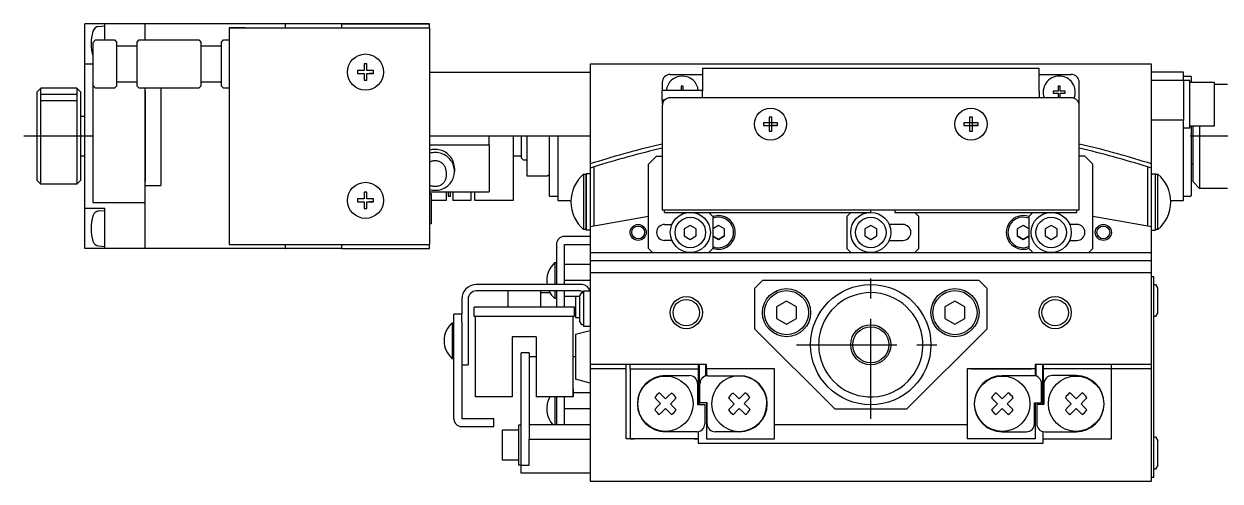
# Model space of a CAD drawing. Extents: x -29 to 396, y 25 to 442.
# Drawn here: x 104.9 to 254, y 384.8 to 441.8 of the extents above; entities that cross this region are included whole.
import ezdxf

# ---------------------------------------------------------------- set-up
doc = ezdxf.new("R2010")
doc.units = 0
doc.header["$LTSCALE"] = 10
doc.linetypes.add('CENTER', pattern=[2, 1.25, -0.25, 0.25, -0.25])
doc.layers.get('0').update_dxf_attribs({"linetype": 'CONTINUOUS'})
doc.layers.add('10', color=7, linetype='CONTINUOUS')

msp = doc.modelspace()

# ---------------------------------------------------------------- linework, layer by layer
at = {"color": 7, "linetype": 'CONTINUOUS'}
for p, q in [((112.488121, 413.827989), (112.488121, 441.827989)), ((155.488121, 441.827989), (112.488121, 441.827989)), ((114.220671, 441.510846), (114.988121, 441.577989)), ((114.988121, 439.827989), (114.988121, 441.827989)), ((119.998121, 439.827989), (119.998121, 441.827989)), ((137.488121, 441.827989), (137.488121, 441.327989)), ((137.488121, 441.817989), (137.498121, 441.817989)), ((137.498121, 441.327989), (137.498121, 441.827989)), ((144.488121, 441.827989), (144.488121, 441.327989)), ((144.488121, 441.827989), (155.488121, 441.827989)), ((146.988121, 441.827989), (148.988121, 441.827989)), ((146.988121, 441.827989), (150.988121, 441.827989)), ((148.988121, 441.827989), (150.988121, 441.827989)), ((155.488121, 441.327989), (155.488121, 441.827989)), ((130.488121, 441.327989), (155.488121, 441.327989)), ((130.488121, 441.327989), (130.488121, 440.327989)), ((132.488121, 441.327989), (130.488121, 441.327989)), ((130.488121, 440.327989), (130.488121, 415.327989)), ((132.488121, 441.327989), (143.988121, 441.327989)), ((143.988121, 441.327989), (144.488121, 441.327989)), ((144.488121, 441.327989), (154.988121, 441.327989)), ((154.988121, 441.327989), (155.488121, 441.327989)), ((154.988121, 441.327989), (155.488121, 441.327989)), ((155.488121, 441.327989), (155.488121, 440.327989)), ((155.488121, 440.327989), (155.488121, 415.327989)), ((113.488121, 439.481289), (113.829428, 439.827989)), ((113.488121, 439.481289), (113.488121, 419.577989)), ((113.829428, 439.827989), (116.188121, 439.827989)), ((116.188121, 439.827989), (116.488121, 439.527989)), ((116.488121, 434.127989), (116.488121, 439.527989)), ((116.488121, 439.077989), (118.988121, 439.077989)), ((118.988121, 439.527989), (119.288121, 439.827989)), ((118.988121, 439.527989), (118.988121, 434.127989)), ((119.288121, 439.827989), (126.688121, 439.827989)), ((126.688121, 439.827989), (126.988121, 439.527989)), ((126.988121, 434.127989), (126.988121, 439.527989)), ((126.988121, 439.077989), (129.488121, 439.077989)), ((129.488121, 439.527989), (129.788121, 439.827989)), ((129.488121, 439.527989), (129.488121, 434.127989)), ((129.788121, 439.827989), (130.488121, 439.827989)), ((113.488121, 436.827989), (112.488121, 436.827989)), ((146.476602, 436.007989), (146.476602, 435.647989)), ((147.308121, 436.007989), (146.476602, 436.007989)), ((146.476602, 435.647989), (147.308121, 435.647989)), ((146.476602, 435.647989), (146.9734, 435.647989)), ((147.308121, 436.839508), (147.308121, 436.007989)), ((147.668121, 436.839508), (147.308121, 436.839508)), ((147.308121, 435.647989), (147.308121, 434.816471)), ((147.668121, 436.007989), (147.668121, 436.839508)), ((148.49964, 436.007989), (147.668121, 436.007989)), ((147.668121, 435.647989), (148.49964, 435.647989)), ((147.668121, 434.816471), (147.668121, 435.647989)), ((148.49964, 435.647989), (148.002842, 435.647989)), ((148.49964, 435.647989), (148.49964, 436.007989)), ((155.488121, 435.827989), (175.488121, 435.827989)), ((245.488121, 436.827989), (175.488121, 436.827989)), ((175.488121, 436.827989), (175.488121, 410.827989)), ((185.488121, 435.527989), (189.488121, 435.527989)), ((189.488121, 436.327989), (231.488121, 436.327989)), ((189.488121, 436.327989), (189.488121, 436.234297)), ((189.488121, 436.234297), (189.488121, 434.35895)), ((231.488121, 436.234297), (231.488121, 436.327989)), ((231.488121, 434.35895), (231.488121, 436.234297)), ((231.488121, 435.527989), (235.488121, 435.527989)), ((245.488121, 410.827989), (245.488121, 436.827989)), ((249.488121, 435.827989), (245.488121, 435.827989)), ((249.488121, 434.827989), (249.488121, 435.827989)), ((113.829428, 433.827989), (113.488121, 434.17469)), ((116.488121, 434.127989), (116.188121, 433.827989)), ((118.988121, 434.577989), (116.488121, 434.577989)), ((119.288121, 433.827989), (118.988121, 434.127989)), ((126.988121, 434.127989), (126.688121, 433.827989)), ((129.488121, 434.577989), (126.988121, 434.577989)), ((129.788121, 433.827989), (129.488121, 434.127989)), ((147.308121, 434.816471), (147.668121, 434.816471)), ((184.488121, 434.527989), (184.488121, 433.527989)), ((187.113121, 434.077989), (186.863121, 434.077989)), ((186.863121, 434.077989), (186.863121, 433.527989)), ((187.113121, 433.527989), (187.113121, 434.077989)), ((189.488121, 434.35895), (189.488121, 433.452642)), ((231.488121, 433.452642), (231.488121, 434.35895)), ((233.863121, 434.077989), (233.863121, 433.452989)), ((234.113121, 434.077989), (233.863121, 434.077989)), ((234.113121, 433.452989), (234.113121, 434.077989)), ((236.488121, 432.127989), (236.488121, 434.527989)), ((245.488121, 434.827989), (249.488121, 434.827989)), ((249.488121, 435.327989), (250.288121, 435.327989)), ((249.488121, 434.827989), (249.488121, 429.827989)), ((249.488121, 434.827989), (250.288121, 434.827989)), ((250.288121, 428.827989), (250.288121, 434.827989)), ((250.288121, 434.577989), (253.288121, 434.577989)), ((250.488121, 434.577989), (250.488121, 435.127989)), ((253.288121, 434.577989), (253.288121, 429.077989)), ((253.288121, 434.327989), (254.988121, 434.327989)), ((106.488121, 433.327989), (106.988121, 433.827989)), ((106.488121, 433.327989), (106.488121, 427.827989)), ((111.488121, 433.827989), (106.988121, 433.827989)), ((111.488121, 433.827989), (111.988121, 433.327989)), ((111.988121, 422.327989), (111.988121, 433.327989)), ((116.188121, 433.827989), (113.829428, 433.827989)), ((126.688121, 433.827989), (119.288121, 433.827989)), ((119.988121, 433.480989), (119.998121, 433.480989)), ((119.998121, 433.480989), (119.998121, 433.827989)), ((119.998121, 422.174989), (119.998121, 433.480989)), ((119.998121, 433.480989), (119.998121, 422.174989)), ((121.988121, 433.827989), (121.988121, 433.480989)), ((121.988121, 433.480989), (121.988121, 422.174989)), ((130.488121, 433.827989), (129.788121, 433.827989)), ((184.488121, 432.327989), (184.488121, 433.527989)), ((189.488121, 433.527989), (184.488121, 433.527989)), ((235.488121, 432.627989), (185.488121, 432.627989)), ((189.488121, 432.627989), (189.488121, 433.452642)), ((231.488121, 433.452642), (231.488121, 432.627989)), ((233.238121, 433.452989), (233.238121, 433.202989)), ((233.863121, 433.452989), (233.238121, 433.452989)), ((233.238121, 433.202989), (233.863121, 433.202989)), ((233.863121, 433.202989), (233.863121, 432.627989)), ((234.738121, 433.452989), (234.113121, 433.452989)), ((234.113121, 433.202989), (234.738121, 433.202989)), ((234.113121, 432.627989), (234.113121, 433.202989)), ((234.738121, 433.202989), (234.738121, 433.452989)), ((184.773978, 432.327989), (184.488121, 432.327989)), ((184.488121, 432.327989), (184.773978, 432.327989)), ((184.488121, 432.327989), (184.488121, 432.127989)), ((184.488121, 431.627989), (184.488121, 419.627989)), ((236.488121, 419.627989), (236.488121, 431.627989)), ((111.988121, 430.327989), (112.488121, 430.327989)), ((198.168121, 430.214351), (197.808121, 430.214351)), ((197.808121, 430.214351), (197.808121, 429.507989)), ((198.168121, 429.507989), (198.168121, 430.214351)), ((223.168121, 430.214351), (222.808121, 430.214351)), ((222.808121, 430.214351), (222.808121, 429.507989)), ((223.168121, 429.507989), (223.168121, 430.214351)), ((249.488121, 429.827989), (245.488121, 429.827989)), ((249.488121, 419.827989), (249.488121, 429.827989)), ((197.101759, 429.507989), (197.101759, 429.147989)), ((197.808121, 429.507989), (197.101759, 429.507989)), ((197.101759, 429.147989), (197.808121, 429.147989)), ((197.101759, 429.147989), (197.808121, 429.147989)), ((197.818493, 429.497617), (197.808121, 429.507989)), ((197.818493, 429.158361), (197.808121, 429.147989)), ((197.808121, 429.147989), (197.808121, 428.441628)), ((197.808121, 428.441628), (198.168121, 428.441628)), ((198.157749, 429.497617), (197.818493, 429.497617)), ((197.818493, 429.497617), (197.818493, 429.158361)), ((197.818493, 429.158361), (198.157749, 429.158361)), ((198.157749, 429.497617), (198.168121, 429.507989)), ((198.157749, 429.158361), (198.157749, 429.497617)), ((198.157749, 429.158361), (198.168121, 429.147989)), ((198.874482, 429.507989), (198.168121, 429.507989)), ((198.168121, 429.147989), (198.874482, 429.147989)), ((198.168121, 428.441628), (198.168121, 429.147989)), ((198.874482, 429.147989), (198.168121, 429.147989)), ((198.874482, 429.147989), (198.874482, 429.507989)), ((222.101759, 429.507989), (222.101759, 429.147989)), ((222.808121, 429.507989), (222.101759, 429.507989)), ((222.101759, 429.147989), (222.808121, 429.147989)), ((222.101759, 429.147989), (222.808121, 429.147989)), ((222.818493, 429.497617), (222.808121, 429.507989)), ((222.818493, 429.158361), (222.808121, 429.147989)), ((222.808121, 429.147989), (222.808121, 428.441628)), ((222.808121, 428.441628), (223.168121, 428.441628)), ((223.157749, 429.497617), (222.818493, 429.497617)), ((222.818493, 429.497617), (222.818493, 429.158361)), ((222.818493, 429.158361), (223.157749, 429.158361)), ((223.157749, 429.497617), (223.168121, 429.507989)), ((223.157749, 429.158361), (223.157749, 429.497617)), ((223.157749, 429.158361), (223.168121, 429.147989)), ((223.874482, 429.507989), (223.168121, 429.507989)), ((223.168121, 429.147989), (223.874482, 429.147989)), ((223.168121, 428.441628), (223.168121, 429.147989)), ((223.874482, 429.147989), (223.168121, 429.147989)), ((223.874482, 429.147989), (223.874482, 429.507989)), ((250.288121, 428.827989), (249.488121, 428.827989)), ((253.288121, 429.077989), (250.288121, 429.077989)), ((250.488121, 420.527989), (250.488121, 429.077989)), ((250.688121, 427.827989), (250.688121, 429.077989)), ((251.488121, 429.077989), (251.488121, 427.827989)), ((106.488121, 427.827989), (106.488121, 422.327989)), ((175.488121, 427.827989), (155.488121, 427.827989)), ((155.488121, 426.765882), (162.888122, 426.765882)), ((162.888122, 426.765882), (162.888122, 427.827989)), ((162.888122, 426.765882), (162.888122, 420.876119)), ((165.888121, 427.827989), (165.888121, 419.827989)), ((166.888121, 427.827989), (166.888121, 425.127989)), ((167.638121, 422.827989), (167.638121, 427.827989)), ((170.388121, 427.827989), (170.388121, 420.477989)), ((171.488121, 427.827989), (171.488121, 419.827989)), ((250.688121, 422.127989), (250.688121, 427.827989)), ((251.488121, 427.827989), (251.488121, 427.560164)), ((251.488121, 427.560164), (251.488121, 421.327989)), ((112.488121, 425.327989), (111.988121, 425.327989)), ((155.668617, 426.121051), (155.488121, 426.074471)), ((155.668617, 425.739433), (155.488121, 425.692853)), ((155.852255, 426.153722), (155.668617, 426.121051)), ((155.852255, 425.772104), (155.668617, 425.739433)), ((156.037924, 426.172288), (155.852255, 426.153722)), ((156.037924, 425.79067), (155.852255, 425.772104)), ((156.224501, 426.176635), (156.037924, 426.172288)), ((156.224501, 425.795017), (156.037924, 425.79067)), ((156.410858, 426.166738), (156.224501, 426.176635)), ((156.410858, 425.78512), (156.224501, 425.795017)), ((156.595868, 426.142656), (156.410858, 426.166738)), ((156.595868, 425.761038), (156.410858, 425.78512)), ((156.778412, 426.104536), (156.595868, 426.142656)), ((156.778412, 425.722918), (156.595868, 425.761038)), ((156.957387, 426.052607), (156.778412, 426.104536)), ((156.957387, 425.670989), (156.778412, 425.722918)), ((157.13171, 425.987183), (156.957387, 426.052607)), ((157.13171, 425.605565), (156.957387, 425.670989)), ((157.300328, 425.908661), (157.13171, 425.987183)), ((157.300328, 425.527043), (157.13171, 425.605565)), ((157.46222, 425.817514), (157.300328, 425.908661)), ((157.46222, 425.435896), (157.300328, 425.527043)), ((157.616407, 425.714295), (157.46222, 425.817514)), ((157.616407, 425.332677), (157.46222, 425.435896)), ((157.761958, 425.599627), (157.616407, 425.714295)), ((157.761958, 425.218009), (157.616407, 425.332677)), ((157.897992, 425.474203), (157.761958, 425.599627)), ((157.897992, 425.092585), (157.761958, 425.218009)), ((158.023686, 425.338783), (157.897992, 425.474203)), ((158.023686, 424.957165), (157.897992, 425.092585)), ((158.13828, 425.194185), (158.023686, 425.338783)), ((158.241082, 425.041283), (158.13828, 425.194185)), ((166.888121, 425.327989), (165.888121, 425.327989)), ((167.188121, 424.827989), (166.888121, 425.127989)), ((183.788121, 425.327989), (182.788121, 424.327989)), ((183.788121, 425.327989), (184.488121, 425.327989)), ((237.188121, 425.327989), (236.488121, 425.327989)), ((237.188121, 425.327989), (238.188121, 424.327989)), ((155.577267, 424.621156), (155.488121, 424.572513)), ((155.6699, 424.663053), (155.577267, 424.621156)), ((155.765491, 424.697966), (155.6699, 424.663053)), ((155.863494, 424.725695), (155.765491, 424.697966)), ((155.96335, 424.746082), (155.863494, 424.725695)), ((156.06449, 424.75901), (155.96335, 424.746082)), ((156.166334, 424.764407), (156.06449, 424.75901)), ((156.268303, 424.76224), (156.166334, 424.764407)), ((156.369815, 424.752522), (156.268303, 424.76224)), ((156.470289, 424.735309), (156.369815, 424.752522)), ((156.569153, 424.7107), (156.470289, 424.735309)), ((156.665842, 424.678833), (156.569153, 424.7107)), ((156.759804, 424.639893), (156.665842, 424.678833)), ((156.850503, 424.594099), (156.759804, 424.639893)), ((156.937422, 424.541715), (156.850503, 424.594099)), ((157.020063, 424.483039), (156.937422, 424.541715)), ((157.097956, 424.418406), (157.020063, 424.483039)), ((157.170656, 424.348184), (157.097956, 424.418406)), ((157.237747, 424.272776), (157.170656, 424.348184)), ((157.298847, 424.19261), (157.237747, 424.272776)), ((157.353608, 424.108145), (157.298847, 424.19261)), ((157.401716, 424.019863), (157.353608, 424.108145)), ((157.442897, 423.928268), (157.401716, 424.019863)), ((157.476916, 423.833882), (157.442897, 423.928268)), ((157.503578, 423.737245), (157.476916, 423.833882)), ((157.522733, 423.638907), (157.503578, 423.737245)), ((157.534269, 423.53943), (157.522733, 423.638907)), ((158.13828, 424.812567), (158.023686, 424.957165)), ((158.241082, 424.659665), (158.13828, 424.812567)), ((158.33147, 424.881002), (158.241082, 425.041283)), ((158.33147, 424.499384), (158.241082, 424.659665)), ((158.408897, 424.714312), (158.33147, 424.881002)), ((158.408897, 424.332694), (158.33147, 424.499384)), ((158.472895, 424.542219), (158.408897, 424.714312)), ((158.472895, 424.160601), (158.408897, 424.332694)), ((158.523078, 424.365765), (158.472895, 424.542219)), ((158.523078, 423.984147), (158.472895, 424.160601)), ((158.55914, 424.186018), (158.523078, 424.365765)), ((158.55914, 423.8044), (158.523078, 423.984147)), ((158.580866, 424.004063), (158.55914, 424.186018)), ((158.580866, 423.622445), (158.55914, 423.8044)), ((158.588122, 423.821), (158.580866, 424.004063)), ((158.588122, 423.439382), (158.580866, 423.622445)), ((158.588122, 423.821), (158.588122, 423.439382)), ((167.638102, 424.827989), (167.188121, 424.827989)), ((175.988121, 416.652883), (175.988121, 424.006742)), ((182.788121, 413.827989), (182.788121, 424.327989)), ((238.188121, 413.827989), (238.188121, 424.327989)), ((244.988121, 424.006742), (244.988121, 416.652883)), ((250.688121, 424.327989), (250.488121, 424.327989)), ((106.988121, 421.827989), (106.488121, 422.327989)), ((111.988121, 422.327989), (111.488121, 421.827989)), ((119.988121, 422.174989), (119.998121, 422.174989)), ((119.998121, 421.674989), (119.998121, 422.174989)), ((121.988121, 422.174989), (121.988121, 421.674989)), ((157.280295, 422.088024), (157.21467, 422.006309)), ((157.339186, 422.174542), (157.280295, 422.088024)), ((157.390981, 422.265329), (157.339186, 422.174542)), ((157.435359, 422.359825), (157.390981, 422.265329)), ((157.472048, 422.457447), (157.435359, 422.359825)), ((157.500821, 422.557594), (157.472048, 422.457447)), ((157.521501, 422.659649), (157.500821, 422.557594)), ((157.53396, 422.762982), (157.521501, 422.659649)), ((157.538122, 422.866955), (157.53396, 422.762982)), ((157.538122, 423.439382), (157.534269, 423.53943)), ((157.538122, 423.439382), (157.538122, 422.866955)), ((158.129763, 422.054616), (158.234458, 422.208425)), ((158.234458, 422.208425), (158.326538, 422.369824)), ((158.326538, 422.369824), (158.405433, 422.537817)), ((158.405433, 422.537817), (158.470658, 422.711368)), ((158.470658, 422.711368), (158.52181, 422.889407)), ((158.52181, 422.889407), (158.558574, 423.070838)), ((158.558574, 423.070838), (158.580724, 423.25454)), ((158.580724, 423.25454), (158.588122, 423.439382)), ((169.888121, 422.827989), (167.638121, 422.827989)), ((170.188121, 422.827989), (169.888121, 422.827989)), ((170.388121, 423.027989), (170.188121, 422.827989)), ((174.688121, 423.088532), (174.988121, 423.088532)), ((175.488121, 423.138532), (174.988121, 423.138532)), ((174.988121, 416.138532), (174.988121, 423.138532)), ((174.988121, 423.088532), (174.988121, 423.138532)), ((174.988121, 423.088532), (174.988121, 416.188532)), ((245.48812, 423.138532), (245.98812, 423.138532)), ((245.98812, 423.088532), (245.98812, 423.138532)), ((245.98812, 416.138532), (245.98812, 423.138532)), ((245.98812, 423.088532), (246.28812, 423.088532)), ((251.488121, 421.327989), (250.688121, 422.127989)), ((111.488121, 421.827989), (106.988121, 421.827989)), ((119.998121, 421.674989), (121.988121, 421.674989)), ((119.998121, 414.982757), (119.998121, 421.674989)), ((147.308121, 420.839508), (147.308121, 420.007989)), ((147.668121, 420.839508), (147.308121, 420.839508)), ((147.668121, 420.007989), (147.668121, 420.839508)), ((155.568341, 421.689669), (155.488121, 421.733825)), ((155.488121, 421.185912), (155.659742, 421.141281)), ((155.488121, 420.876119), (162.888122, 420.876119)), ((155.488121, 420.703669), (155.688122, 420.703669)), ((155.651437, 421.650977), (155.568341, 421.689669)), ((155.737025, 421.617929), (155.651437, 421.650977)), ((155.659742, 421.141281), (155.834254, 421.109227)), ((155.688122, 420.703669), (155.688122, 416.903669)), ((155.824706, 421.590678), (155.737025, 421.617929)), ((155.914074, 421.569351), (155.824706, 421.590678)), ((155.834254, 421.109227), (156.010702, 421.089923)), ((156.004713, 421.554046), (155.914074, 421.569351)), ((156.096204, 421.544834), (156.004713, 421.554046)), ((156.010702, 421.089923), (156.188122, 421.083477)), ((156.188122, 421.541759), (156.096204, 421.544834)), ((156.294042, 421.545844), (156.188122, 421.541759)), ((156.188122, 421.083477), (156.376424, 421.09074)), ((156.399308, 421.558074), (156.294042, 421.545844)), ((156.376424, 421.09074), (156.563565, 421.112482)), ((156.503273, 421.578374), (156.399308, 421.558074)), ((156.605295, 421.606619), (156.503273, 421.578374)), ((156.563565, 421.112482), (156.748391, 421.148571)), ((156.704745, 421.642633), (156.605295, 421.606619)), ((156.801009, 421.686197), (156.704745, 421.642633)), ((156.748391, 421.148571), (156.929763, 421.198783)), ((156.893495, 421.73704), (156.801009, 421.686197)), ((156.981632, 421.794849), (156.893495, 421.73704)), ((156.929763, 421.198783), (157.106562, 421.26281)), ((157.064877, 421.859268), (156.981632, 421.794849)), ((157.142716, 421.9299), (157.064877, 421.859268)), ((157.106562, 421.26281), (157.277699, 421.340256)), ((157.21467, 422.006309), (157.142716, 421.9299)), ((157.277699, 421.340256), (157.442118, 421.430643)), ((157.442118, 421.430643), (157.598807, 421.533415)), ((157.538121, 420.876119), (157.538121, 419.827989)), ((157.598807, 421.533415), (157.746797, 421.647938)), ((157.746797, 421.647938), (157.885178, 421.773506)), ((157.838121, 420.327989), (157.838121, 420.876119)), ((157.885178, 421.773506), (158.013096, 421.909344)), ((158.013096, 421.909344), (158.129763, 422.054616)), ((158.088121, 420.327989), (158.088121, 420.876119)), ((158.388121, 420.876119), (158.388121, 419.827989)), ((160.638121, 420.876119), (160.638121, 419.827989)), ((161.138121, 419.827989), (161.138121, 420.876119)), ((254.988121, 421.327989), (251.488121, 421.327989)), ((113.488121, 419.577989), (119.988121, 419.577989)), ((146.476602, 420.007989), (146.476602, 419.647989)), ((147.308121, 420.007989), (146.476602, 420.007989)), ((146.476602, 419.647989), (147.308121, 419.647989)), ((146.476602, 419.647989), (146.9734, 419.647989)), ((147.308121, 419.647989), (147.308121, 418.816471)), ((148.49964, 420.007989), (147.668121, 420.007989)), ((147.668121, 419.647989), (148.49964, 419.647989)), ((147.668121, 418.816471), (147.668121, 419.647989)), ((148.49964, 419.647989), (148.002842, 419.647989)), ((148.49964, 419.647989), (148.49964, 420.007989)), ((157.538121, 419.827989), (155.688122, 419.827989)), ((158.088121, 420.327989), (157.838121, 420.327989)), ((160.638121, 419.827989), (158.388121, 419.827989)), ((165.888121, 419.827989), (161.138121, 419.827989)), ((171.488121, 420.327989), (170.538121, 420.327989)), ((171.488121, 419.827989), (173.134995, 419.827989)), ((184.488121, 419.627989), (184.488121, 418.627989)), ((236.488121, 418.627989), (236.488121, 419.627989)), ((247.884148, 419.827989), (249.488121, 419.827989)), ((250.288121, 420.327989), (249.488121, 420.327989)), ((114.988121, 418.827989), (112.488121, 418.827989)), ((114.220671, 418.510846), (114.988121, 418.577989)), ((114.988121, 413.827989), (114.988121, 418.827989)), ((147.308121, 418.816471), (147.668121, 418.816471)), ((175.488121, 416.56472), (182.788121, 417.851906)), ((184.488121, 418.627989), (236.488121, 418.627989)), ((184.788121, 418.327989), (184.788121, 418.627989)), ((184.788121, 418.327989), (210.488121, 418.327989)), ((190.788121, 417.827989), (190.288121, 418.327989)), ((190.788121, 417.827989), (190.788121, 413.827989)), ((207.488121, 417.827989), (207.988121, 418.327989)), ((207.488121, 417.827989), (207.488121, 413.827989)), ((210.488121, 418.327989), (210.488121, 418.627989)), ((213.488121, 418.627989), (213.488121, 418.327989)), ((213.488121, 418.327989), (236.188121, 418.327989)), ((215.988121, 418.327989), (216.488121, 417.827989)), ((216.488121, 413.827989), (216.488121, 417.827989)), ((230.188121, 417.827989), (230.688121, 418.327989)), ((230.188121, 417.827989), (230.188121, 413.827989)), ((236.188121, 418.327989), (236.188121, 418.627989)), ((238.188121, 417.851906), (245.488121, 416.56472)), ((155.688122, 416.903669), (155.488121, 416.903669)), ((174.988121, 416.188532), (174.688121, 416.188532)), ((174.988121, 416.138532), (174.988121, 416.188532)), ((174.988121, 416.129989), (174.988121, 416.138532)), ((174.988121, 416.129989), (174.988121, 416.138532)), ((175.488121, 416.129989), (174.988121, 416.129989)), ((184.788121, 416.827989), (185.696833, 416.827989)), ((187.988121, 416.694015), (187.238121, 416.261002)), ((187.238121, 416.261002), (187.238121, 415.394977)), ((188.738121, 416.261002), (187.988121, 416.694015)), ((188.738121, 415.394977), (188.738121, 416.261002)), ((191.488121, 416.694015), (190.788121, 416.28987)), ((192.238121, 416.261002), (191.488121, 416.694015)), ((192.238121, 415.394977), (192.238121, 416.261002)), ((210.488121, 416.694015), (209.738121, 416.261002)), ((209.738121, 416.261002), (209.738121, 415.394977)), ((211.238121, 416.261002), (210.488121, 416.694015)), ((211.238121, 415.394977), (211.238121, 416.261002)), ((214.488121, 416.827989), (212.779409, 416.827989)), ((229.488121, 416.694015), (228.738121, 416.261002)), ((228.738121, 416.261002), (228.738121, 415.394977)), ((230.188121, 416.28987), (229.488121, 416.694015)), ((232.988121, 416.694015), (232.238121, 416.261002)), ((232.238121, 416.261002), (232.238121, 415.394977)), ((233.738121, 416.261002), (232.988121, 416.694015)), ((233.738121, 415.394977), (233.738121, 416.261002)), ((236.188121, 416.827989), (235.279409, 416.827989)), ((245.48812, 416.129989), (245.98812, 416.129989)), ((245.98812, 416.138532), (245.98812, 416.188532)), ((246.28812, 416.188532), (245.98812, 416.188532)), ((245.98812, 416.129989), (245.98812, 416.138532)), ((245.98812, 416.129989), (245.98812, 416.138532)), ((119.998121, 413.827989), (119.998121, 414.982757)), ((130.488121, 415.327989), (130.488121, 414.327989)), ((155.488121, 415.327989), (155.488121, 414.327989)), ((175.488121, 415.327989), (172.288121, 415.327989)), ((185.696833, 414.827989), (184.788121, 414.827989)), ((187.238121, 415.394977), (187.988121, 414.961964)), ((187.988121, 414.961964), (188.738121, 415.394977)), ((190.788121, 415.366109), (191.488121, 414.961964)), ((191.488121, 414.961964), (190.788121, 415.366109)), ((191.488121, 414.961964), (192.238121, 415.394977)), ((192.238121, 415.394977), (191.488121, 414.961964)), ((209.738121, 415.394977), (210.488121, 414.961964)), ((210.488121, 414.961964), (211.238121, 415.394977)), ((212.779409, 414.827989), (214.488121, 414.827989)), ((228.738121, 415.394977), (229.488121, 414.961964)), ((229.488121, 414.961964), (228.738121, 415.394977)), ((229.488121, 414.961964), (230.188121, 415.366109)), ((230.188121, 415.366109), (229.488121, 414.961964)), ((232.238121, 415.394977), (232.988121, 414.961964)), ((232.988121, 414.961964), (233.738121, 415.394977)), ((235.279409, 414.827989), (236.188121, 414.827989)), ((137.488121, 413.827989), (112.488121, 413.827989)), ((114.206132, 414.146404), (114.988121, 414.077989)), ((130.488121, 414.327989), (155.488121, 414.327989)), ((137.488121, 414.327989), (137.488121, 413.827989)), ((137.488121, 413.837989), (137.498121, 413.837989)), ((137.498121, 413.827989), (137.498121, 414.327989)), ((144.488121, 413.827989), (137.498121, 413.827989)), ((144.488121, 414.327989), (144.488121, 413.827989)), ((144.488121, 413.827989), (155.488121, 413.827989)), ((155.488121, 413.827989), (155.488121, 414.327989)), ((171.288121, 414.327989), (171.288121, 409.327989)), ((172.288121, 414.327989), (175.488121, 414.327989)), ((172.288121, 409.327989), (172.288121, 414.327989)), ((175.488121, 413.327989), (245.488121, 413.327989)), ((182.788121, 413.827989), (183.288121, 413.327989)), ((190.288121, 413.327989), (190.788121, 413.827989)), ((207.988121, 413.327989), (207.488121, 413.827989)), ((216.488121, 413.827989), (215.988121, 413.327989)), ((230.688121, 413.327989), (230.188121, 413.827989)), ((238.188121, 413.827989), (237.688121, 413.327989)), ((171.103807, 412.077989), (171.103807, 409.327989)), ((171.103807, 412.077989), (171.288121, 412.077989)), ((175.488121, 411.827989), (172.288121, 411.827989)), ((175.488121, 412.327989), (245.488121, 412.327989)), ((170.269534, 410.839508), (170.264647, 410.841892)), ((175.488121, 410.827989), (245.488121, 410.827989)), ((175.488121, 410.827989), (175.488121, 384.827989)), ((245.488121, 384.827989), (245.488121, 410.827989)), ((245.488121, 410.327989), (245.788121, 410.327989)), ((245.788121, 385.327989), (245.788121, 410.327989)), ((174.488121, 409.327989), (161.288121, 409.327989)), ((175.488121, 409.827989), (172.288121, 409.827989)), ((195.988121, 408.827989), (196.988121, 409.827989)), ((195.988121, 408.827989), (195.988121, 403.827989)), ((223.988121, 409.827989), (196.988121, 409.827989)), ((223.988121, 409.827989), (224.988121, 408.827989)), ((224.988121, 403.827989), (224.988121, 408.827989)), ((245.788121, 409.327989), (245.999445, 409.327989)), ((245.999445, 409.327989), (246.288121, 408.827989)), ((246.288121, 405.827989), (246.288121, 408.827989)), ((159.488121, 407.527989), (159.488121, 405.627989)), ((160.288121, 407.527989), (160.288121, 399.327989)), ((174.288121, 408.527989), (161.288121, 408.527989)), ((165.288121, 406.527989), (165.288121, 408.527989)), ((169.288121, 408.527989), (169.288121, 406.527989)), ((169.288121, 408.327989), (170.490045, 408.327989)), ((171.103807, 408.527989), (171.103807, 407.577989)), ((171.288121, 407.577989), (171.103807, 407.577989)), ((171.288121, 408.527989), (171.288121, 406.527989)), ((172.288121, 406.527989), (172.288121, 408.527989)), ((174.188121, 407.827989), (172.288121, 407.827989)), ((173.688121, 407.827989), (173.688121, 405.227989)), ((174.188121, 407.827989), (174.476796, 408.327989)), ((174.188121, 407.827989), (174.188121, 404.827989)), ((174.476796, 408.327989), (174.688121, 408.327989)), ((174.688121, 408.527989), (175.467917, 408.527989)), ((174.688121, 408.527989), (174.688121, 404.127989)), ((175.467917, 408.527989), (175.488121, 408.327989)), ((199.988121, 407.271365), (198.738121, 406.549677)), ((201.238121, 406.549677), (199.988121, 407.271365)), ((220.988121, 407.271365), (219.738121, 406.549677)), ((222.238121, 406.549677), (220.988121, 407.271365)), ((173.538121, 406.527989), (161.038121, 406.527989)), ((161.038121, 405.327989), (161.038121, 406.527989)), ((173.538121, 405.327989), (173.538121, 406.527989)), ((198.738121, 406.549677), (198.738121, 405.106301)), ((201.238121, 405.106301), (201.238121, 406.549677)), ((219.738121, 406.549677), (219.738121, 405.106301)), ((222.238121, 405.106301), (222.238121, 406.549677)), ((246.288121, 405.827989), (245.999445, 405.327989)), ((158.303807, 404.577989), (158.488121, 404.577989)), ((159.488121, 405.627989), (158.488121, 405.627989)), ((158.488121, 392.627989), (158.488121, 405.627989)), ((159.488121, 404.627989), (159.488121, 405.627989)), ((159.488121, 404.627989), (159.488121, 392.627989)), ((173.538121, 405.327989), (161.038121, 405.327989)), ((161.188121, 395.327989), (161.188121, 405.327989)), ((173.388121, 395.327989), (173.388121, 405.327989)), ((173.388121, 396.327989), (173.388121, 405.327989)), ((173.688121, 405.227989), (174.188121, 405.227989)), ((174.476796, 404.327989), (174.188121, 404.827989)), ((174.688121, 404.327989), (174.476796, 404.327989)), ((198.738121, 405.106301), (199.988121, 404.384613)), ((199.988121, 404.384613), (201.238121, 405.106301)), ((219.738121, 405.106301), (220.988121, 404.384613)), ((220.988121, 404.384613), (222.238121, 405.106301)), ((245.999445, 405.327989), (245.788121, 405.327989)), ((165.788121, 402.827989), (165.788121, 395.327989)), ((168.788121, 402.827989), (165.788121, 402.827989)), ((165.788121, 402.827989), (165.788121, 398.827989)), ((168.788121, 402.827989), (168.788121, 395.327989)), ((173.688121, 403.138501), (175.488121, 403.62081)), ((173.688121, 403.138501), (173.688121, 397.517478)), ((174.688121, 404.127989), (175.488121, 404.127989)), ((205.988121, 393.827989), (195.988121, 403.827989)), ((224.988121, 403.827989), (214.988121, 393.827989)), ((158.488121, 400.077989), (158.303807, 400.077989)), ((166.888121, 385.827989), (166.888121, 400.835402)), ((167.888121, 400.835402), (166.888121, 400.835402)), ((167.888121, 400.835402), (167.888121, 391.351906)), ((168.788121, 400.327989), (167.888121, 400.327989)), ((173.688121, 400.327989), (173.388121, 400.327989)), ((159.488121, 399.327989), (160.288121, 399.327989)), ((175.488121, 399.574671), (175.488121, 399.034581)), ((189.988121, 399.369399), (175.488121, 399.369399)), ((179.988121, 398.827989), (175.488121, 398.827989)), ((179.988121, 390.08754), (179.988121, 399.369399)), ((180.488121, 398.827989), (180.488121, 399.369399)), ((180.488121, 398.827989), (188.988121, 398.827989)), ((180.488121, 398.827989), (180.488121, 390.08754)), ((188.988121, 399.369399), (188.988121, 394.37722)), ((189.088121, 399.369399), (189.088121, 394.37722)), ((189.888121, 399.369399), (189.888121, 397.960915)), ((189.988121, 398.827989), (189.988121, 399.369399)), ((189.988121, 398.827989), (189.988121, 398.493992)), ((190.488121, 398.827989), (189.988121, 398.827989)), ((189.988121, 398.493992), (189.988121, 397.992062)), ((197.988121, 398.827989), (190.488121, 398.827989)), ((197.988121, 398.827989), (190.488121, 398.827989)), ((198.488121, 398.827989), (197.988121, 398.827989)), ((198.488121, 390.08754), (198.488121, 398.827989)), ((222.488121, 398.827989), (222.488121, 390.08754)), ((222.988121, 398.827989), (222.488121, 398.827989)), ((222.988121, 398.827989), (230.488121, 398.827989)), ((230.488121, 398.827989), (222.988121, 398.827989)), ((230.988121, 398.827989), (230.488121, 398.827989)), ((245.488121, 399.369399), (230.988121, 399.369399)), ((230.988121, 399.369399), (230.988121, 397.948474)), ((231.088121, 399.369399), (231.088121, 397.922618)), ((231.888121, 399.369399), (231.888121, 394.37722)), ((231.988121, 399.369399), (231.988121, 398.493992)), ((245.488121, 398.827989), (231.988121, 398.827989)), ((231.988121, 398.493992), (231.988121, 394.37722)), ((240.488121, 390.08754), (240.488121, 399.369399)), ((165.788121, 396.827989), (165.788121, 396.327989)), ((175.488121, 397.035169), (173.688121, 397.517478)), ((184.888121, 397.97722), (187.888121, 397.97722)), ((188.888121, 396.97722), (188.888121, 394.37722)), ((189.188121, 394.568678), (189.188121, 396.968678)), ((190.188121, 397.968678), (194.088121, 397.968678)), ((230.788121, 397.968678), (226.888121, 397.968678)), ((231.788121, 394.568678), (231.788121, 396.968678)), ((232.088121, 396.97722), (232.088121, 394.37722)), ((236.088121, 397.97722), (233.088121, 397.97722)), ((165.788121, 395.327989), (161.188121, 395.327989)), ((165.788121, 396.327989), (165.788121, 395.327989)), ((173.388121, 395.327989), (168.788121, 395.327989)), ((171.103807, 395.327989), (171.103807, 391.827989)), ((171.288121, 395.327989), (171.288121, 391.827989)), ((172.288121, 391.827989), (172.288121, 395.327989)), ((173.388121, 396.327989), (173.388121, 395.327989)), ((175.488121, 395.827989), (173.388121, 395.827989)), ((183.90904, 394.864204), (183.560451, 395.240226)), ((184.522738, 395.464565), (184.154463, 395.82133)), ((184.894884, 395.092937), (184.522738, 395.464565)), ((184.894884, 395.092937), (185.275104, 395.456301)), ((185.275104, 395.456301), (185.651127, 395.80489)), ((193.701138, 395.456301), (193.325115, 395.80489)), ((194.081358, 395.092937), (193.701138, 395.456301)), ((194.081358, 395.092937), (194.453504, 395.464565)), ((194.453504, 395.464565), (194.821779, 395.82133)), ((195.067201, 394.864204), (195.415791, 395.240226)), ((226.139746, 395.813191), (226.511917, 395.460493)), ((226.511917, 395.460493), (226.888123, 395.092975)), ((226.888121, 395.092975), (227.264327, 395.460493)), ((227.264327, 395.460493), (227.636498, 395.813191)), ((235.339746, 395.813191), (235.711917, 395.460493)), ((235.711917, 395.460493), (236.088123, 395.092975)), ((236.088121, 395.092975), (236.464327, 395.460493)), ((236.464327, 395.460493), (236.836498, 395.813191)), ((170.269534, 394.839508), (170.264647, 394.841892)), ((175.488121, 393.827989), (172.288121, 393.827989)), ((183.900776, 394.111837), (183.544011, 393.743562)), ((184.272404, 394.483984), (183.900776, 394.111837)), ((184.272404, 394.483984), (183.90904, 394.864204)), ((184.881358, 393.861504), (184.501138, 393.49814)), ((184.881358, 393.861504), (185.253504, 393.489876)), ((185.503838, 394.470457), (185.875466, 394.842604)), ((185.503838, 394.470457), (185.867201, 394.090237)), ((185.867201, 394.090237), (186.215791, 393.714215)), ((185.875466, 394.842604), (186.232231, 395.210878)), ((188.888121, 394.37722), (189.788121, 394.37722)), ((190.088121, 394.568678), (189.188121, 394.568678)), ((189.788121, 394.37722), (189.788121, 391.97722)), ((189.988121, 394.568678), (189.988121, 390.08754)), ((190.088121, 391.968678), (190.088121, 394.568678)), ((193.100776, 394.842604), (192.744011, 395.210878)), ((193.10904, 394.090237), (192.760451, 393.714215)), ((193.472404, 394.470457), (193.100776, 394.842604)), ((193.472404, 394.470457), (193.10904, 394.090237)), ((194.094884, 393.861504), (193.722738, 393.489876)), ((194.094884, 393.861504), (194.475104, 393.49814)), ((194.703838, 394.483984), (195.067201, 394.864204)), ((194.703838, 394.483984), (195.075466, 394.111837)), ((195.075466, 394.111837), (195.432231, 393.743562)), ((205.988121, 393.827989), (214.988121, 393.827989)), ((225.904848, 394.853426), (225.55215, 395.225597)), ((225.55215, 393.728844), (225.904848, 394.101015)), ((226.272366, 394.47722), (225.904848, 394.853426)), ((225.904848, 394.101015), (226.272366, 394.477221)), ((226.888123, 393.861466), (226.511917, 393.493948)), ((227.264327, 393.493948), (226.888121, 393.861466)), ((227.871393, 394.853426), (227.503875, 394.47722)), ((227.503875, 394.477221), (227.871393, 394.101015)), ((228.224092, 395.225597), (227.871393, 394.853426)), ((227.871393, 394.101015), (228.224092, 393.728844)), ((230.888121, 391.968678), (230.888121, 394.568678)), ((230.888121, 394.568678), (231.788121, 394.568678)), ((230.988121, 394.568678), (230.988121, 390.08754)), ((232.088121, 394.37722), (231.188121, 394.37722)), ((231.188121, 394.37722), (231.188121, 391.97722)), ((235.104848, 394.853426), (234.75215, 395.225597)), ((234.75215, 393.728844), (235.104848, 394.101015)), ((235.472366, 394.47722), (235.104848, 394.853426)), ((235.104848, 394.101015), (235.472366, 394.477221)), ((236.088123, 393.861466), (235.711917, 393.493948)), ((236.464327, 393.493948), (236.088121, 393.861466)), ((237.071393, 394.853426), (236.703875, 394.47722)), ((236.703875, 394.477221), (237.071393, 394.101015)), ((237.424092, 395.225597), (237.071393, 394.853426)), ((237.071393, 394.101015), (237.424092, 393.728844)), ((159.488121, 392.627989), (163.488121, 392.627989)), ((163.488121, 391.627989), (163.488121, 392.627989)), ((184.501138, 393.49814), (184.125115, 393.14955)), ((185.253504, 393.489876), (185.621779, 393.133111)), ((193.722738, 393.489876), (193.354463, 393.133111)), ((194.475104, 393.49814), (194.851127, 393.14955)), ((226.511917, 393.493948), (226.139746, 393.141249)), ((227.636498, 393.141249), (227.264327, 393.493948)), ((235.711917, 393.493948), (235.339746, 393.141249)), ((236.836498, 393.141249), (236.464327, 393.493948)), ((159.488121, 391.627989), (163.488121, 391.627989)), ((164.588121, 387.427989), (164.588121, 391.227989)), ((164.588121, 391.227989), (166.588121, 391.227989)), ((166.588121, 386.827989), (166.588121, 391.827989)), ((166.588121, 391.827989), (166.888121, 391.827989)), ((175.488121, 391.827989), (167.888121, 391.827989)), ((167.888121, 391.351906), (167.888121, 390.06472)), ((188.788121, 390.97722), (184.888121, 390.97722)), ((188.988121, 390.997424), (188.988121, 389.535753)), ((194.088121, 390.968678), (191.088121, 390.968678)), ((222.488121, 391.827989), (198.488121, 391.827989)), ((226.888121, 390.968678), (229.888121, 390.968678)), ((231.988121, 389.535753), (231.988121, 390.997424)), ((232.188121, 390.97722), (236.088121, 390.97722)), ((167.888121, 390.06472), (175.488121, 390.06472)), ((167.888121, 386.827989), (167.888121, 390.06472)), ((188.988121, 390.08754), (179.988121, 390.08754)), ((180.488121, 390.08754), (180.988121, 390.08754)), ((188.488121, 390.08754), (188.988121, 390.08754)), ((188.988121, 389.535753), (231.988121, 389.535753)), ((189.988121, 390.08754), (198.488121, 390.08754)), ((230.988121, 390.08754), (222.488121, 390.08754)), ((231.988121, 390.08754), (240.488121, 390.08754)), ((245.788121, 390.327989), (245.999445, 390.327989)), ((245.999445, 390.327989), (246.288121, 389.827989)), ((246.288121, 386.827989), (246.288121, 389.827989)), ((166.588121, 387.427989), (164.588121, 387.427989)), ((166.888121, 386.827989), (166.588121, 386.827989)), ((166.888121, 386.827989), (167.888121, 386.827989)), ((245.999445, 386.327989), (245.788121, 386.327989)), ((246.288121, 386.827989), (245.999445, 386.327989)), ((175.488121, 385.827989), (166.888121, 385.827989)), ((175.488121, 384.827989), (245.488121, 384.827989)), ((245.488121, 385.327989), (245.788121, 385.327989))]:
    msp.add_line(p, q, dxfattribs=at)
at = {"color": 4, "linetype": 'CONTINUOUS'}
for p, q in [((106.988121, 421.831643), (106.988121, 433.831643)), ((111.488121, 433.031643), (106.988121, 433.031643)), ((111.488121, 433.831643), (111.488121, 421.831643)), ((111.488121, 432.231643), (106.988121, 432.231643)), ((174.688121, 423.088532), (174.688121, 416.188532)), ((246.28812, 416.188532), (246.28812, 423.088532)), ((158.303807, 404.577989), (158.303807, 402.327989)), ((158.303807, 402.327989), (158.303807, 400.077989))]:
    msp.add_line(p, q, dxfattribs=at)
at = {"color": 4, "linetype": 'CENTER'}
msp.add_line((113.578121, 427.831643), (104.898121, 427.831643), dxfattribs=at)
at = {"color": 7, "linetype": 'CONTINUOUS'}
for centre, radius in [((147.488121, 435.827989), 2.25), ((197.988121, 429.327989), 2), ((222.988121, 429.327989), 2), ((147.488121, 419.827989), 2.25), ((187.988121, 415.827989), 2.5), ((187.988121, 415.827989), 1.9), ((210.488121, 415.827989), 2.5), ((210.488121, 415.827989), 1.9), ((232.988121, 415.827989), 2.5), ((232.988121, 415.827989), 1.9), ((181.488121, 415.827989), 0.8), ((239.488121, 415.827989), 0.8), ((199.988121, 405.827989), 3), ((210.488121, 401.827989), 7.5), ((220.988121, 405.827989), 3), ((187.488121, 405.827989), 1.65), ((199.988121, 405.827989), 2.75), ((220.988121, 405.827989), 2.75), ((233.488121, 405.827989), 1.65), ((210.488121, 401.827989), 2.5), ((210.488121, 401.827989), 2.25), ((184.888121, 394.47722), 3.45), ((226.888121, 394.468678), 3.45), ((236.088121, 394.47722), 3.45)]:
    msp.add_circle(centre, radius, dxfattribs=at)
at = {"color": 4, "linetype": 'CONTINUOUS'}
for centre, radius in [((181.488121, 415.827989), 1), ((239.488121, 415.827989), 1), ((187.488121, 405.827989), 2), ((233.488121, 405.827989), 2)]:
    msp.add_circle(centre, radius, dxfattribs=at)
at = {"color": 7, "linetype": 'CONTINUOUS'}
for centre, radius, start, end in [((114.292225, 440.692985), 0.820985, 95, 164.718428), ((119.288121, 439.327989), 6, 164.718428, 194.835112), ((185.488121, 434.527989), 1, 90, 180), ((235.488121, 434.527989), 1, 0, 90), ((186.988121, 433.327989), 2, 90, 174.26083), ((186.988121, 433.327989), 2, 5.73917, 90), ((233.988121, 433.327989), 2, 90, 200.487315), ((233.988121, 433.327989), 2, 337.579293, 90), ((250.288121, 435.127989), 0.2, 0, 90), ((185.488121, 431.627989), 1, 90, 180), ((235.488121, 431.627989), 1, 0, 90), ((185.488121, 432.127989), 1, 180, 194.477513), ((235.488121, 432.127989), 1, 345.522487, 0), ((210.488121, 314.827989), 115, 103.066803, 107.457603), ((210.488121, 314.827989), 115, 72.542397, 76.933197), ((210.488121, 314.827989), 114.5, 103.124881, 107.536304), ((210.488121, 314.827989), 114.5, 72.463696, 76.875119), ((210.488121, 314.827989), 115, 107.457603, 107.718932), ((210.488121, 314.827989), 114.5, 107.536304, 107.79889), ((210.488121, 314.827989), 114.5, 72.20111, 72.463696), ((210.488121, 314.827989), 115, 72.281068, 72.542397), ((177.607653, 419.638532), 4.519531, 130.239266, 229.760734), ((243.368589, 419.638532), 4.519531, 310.239266, 49.760734), ((170.538121, 420.477989), 0.15, 180, 270), ((250.288121, 420.527989), 0.2, 270, 0), ((119.288121, 416.327989), 6, 164.718428, 195.442716), ((114.292225, 417.692985), 0.820985, 95, 164.718428), ((191.488121, 415.827989), 2.1, 0, 109.471223), ((191.488121, 415.827989), 1.9, 248.381725, 111.618275), ((229.488121, 415.827989), 2.1, 70.528779, 289.471221), ((229.488121, 415.827989), 1.9, 68.381728, 180), ((184.788121, 415.827989), 1, 90, 270), ((214.488121, 415.827989), 1, 270, 90), ((236.188121, 415.827989), 1, 270, 90), ((114.275856, 414.94336), 0.8, 195.442716, 265), ((172.288121, 414.327989), 1, 90, 180), ((191.488121, 415.827989), 2.1, 250.528777, 0), ((229.488121, 415.827989), 1.9, 180, 291.618272), ((173.088121, 409.827989), 3, 131.409622, 189.594068), ((161.28812, 407.52799), 1.799999, 89.9999572, 180.0000428), ((174.488121, 408.327989), 1, 11.536959, 90), ((161.28812, 407.52799), 0.999999, 89.9999572, 180.0000428), ((173.088121, 409.827989), 3, 205.679289, 228.590378), ((174.288121, 408.127989), 0.4, 30, 90), ((210.488121, 401.827989), 6.5, 90, 167.997437), ((210.488121, 401.827989), 6.5, 192.004554, 90), ((160.288121, 402.327989), 3, 131.409622, 228.590365), ((210.488121, 401.827989), 6.5, 167.997437, 192.004554), ((184.888121, 394.47722), 3.5, 90, 270), ((187.888121, 396.97722), 1, 0, 90), ((190.188121, 396.968678), 1, 90, 180), ((194.088121, 394.47722), 3.45, 90.629334, 359.402138), ((194.088121, 394.47722), 3.45, 359.402138, 90.629334), ((194.088121, 394.468678), 3.5, 270, 90), ((226.888121, 394.468678), 3.5, 90, 270), ((230.788121, 396.968678), 1, 0, 90), ((233.088121, 396.97722), 1, 90, 180), ((236.088121, 394.47722), 3.5, 270, 90), ((173.088121, 393.827989), 3, 150, 221.810315), ((184.888121, 394.47722), 1.531302, 118.627117, 150.114216), ((184.888121, 394.47722), 1.531302, 28.627117, 60.114216), ((194.088121, 394.47722), 1.531302, 119.885784, 151.372883), ((194.088121, 394.47722), 1.531302, 29.885784, 61.372883), ((226.888121, 394.47722), 1.531302, 119.25645, 150.74355), ((226.888121, 394.47722), 1.531302, 29.25645, 60.74355), ((236.088121, 394.47722), 1.531302, 119.25645, 150.74355), ((236.088121, 394.47722), 1.531302, 29.25645, 60.74355), ((184.888121, 394.47722), 1.531302, 208.627117, 240.114216), ((194.088121, 394.47722), 1.531302, 299.885784, 331.372883), ((159.488121, 392.627989), 1, 180, 270), ((184.888121, 394.47722), 1.531302, 298.627117, 330.114216), ((194.088121, 394.47722), 1.531302, 209.885784, 241.372883), ((226.888121, 394.47722), 1.531302, 209.25645, 240.74355), ((226.888121, 394.47722), 1.531302, 299.25645, 330.74355), ((236.088121, 394.47722), 1.531302, 209.25645, 240.74355), ((236.088121, 394.47722), 1.531302, 299.25645, 330.74355), ((188.788121, 391.97722), 1, 270, 0), ((191.088121, 391.968678), 1, 180, 270), ((229.888121, 391.968678), 1, 270, 0), ((232.188121, 391.97722), 1, 180, 270)]:
    msp.add_arc(centre, radius, start, end, dxfattribs=at)
at = {"layer": '10', "color": 4, "linetype": 'CENTER'}
for p, q in [((256.163121, 427.827989), (250.313121, 427.827989)), ((210.488121, 392.577989), (210.488121, 411.077989)), ((201.238121, 401.827989), (219.738121, 401.827989))]:
    msp.add_line(p, q, dxfattribs=at)

doc.saveas('drawing.dxf')
